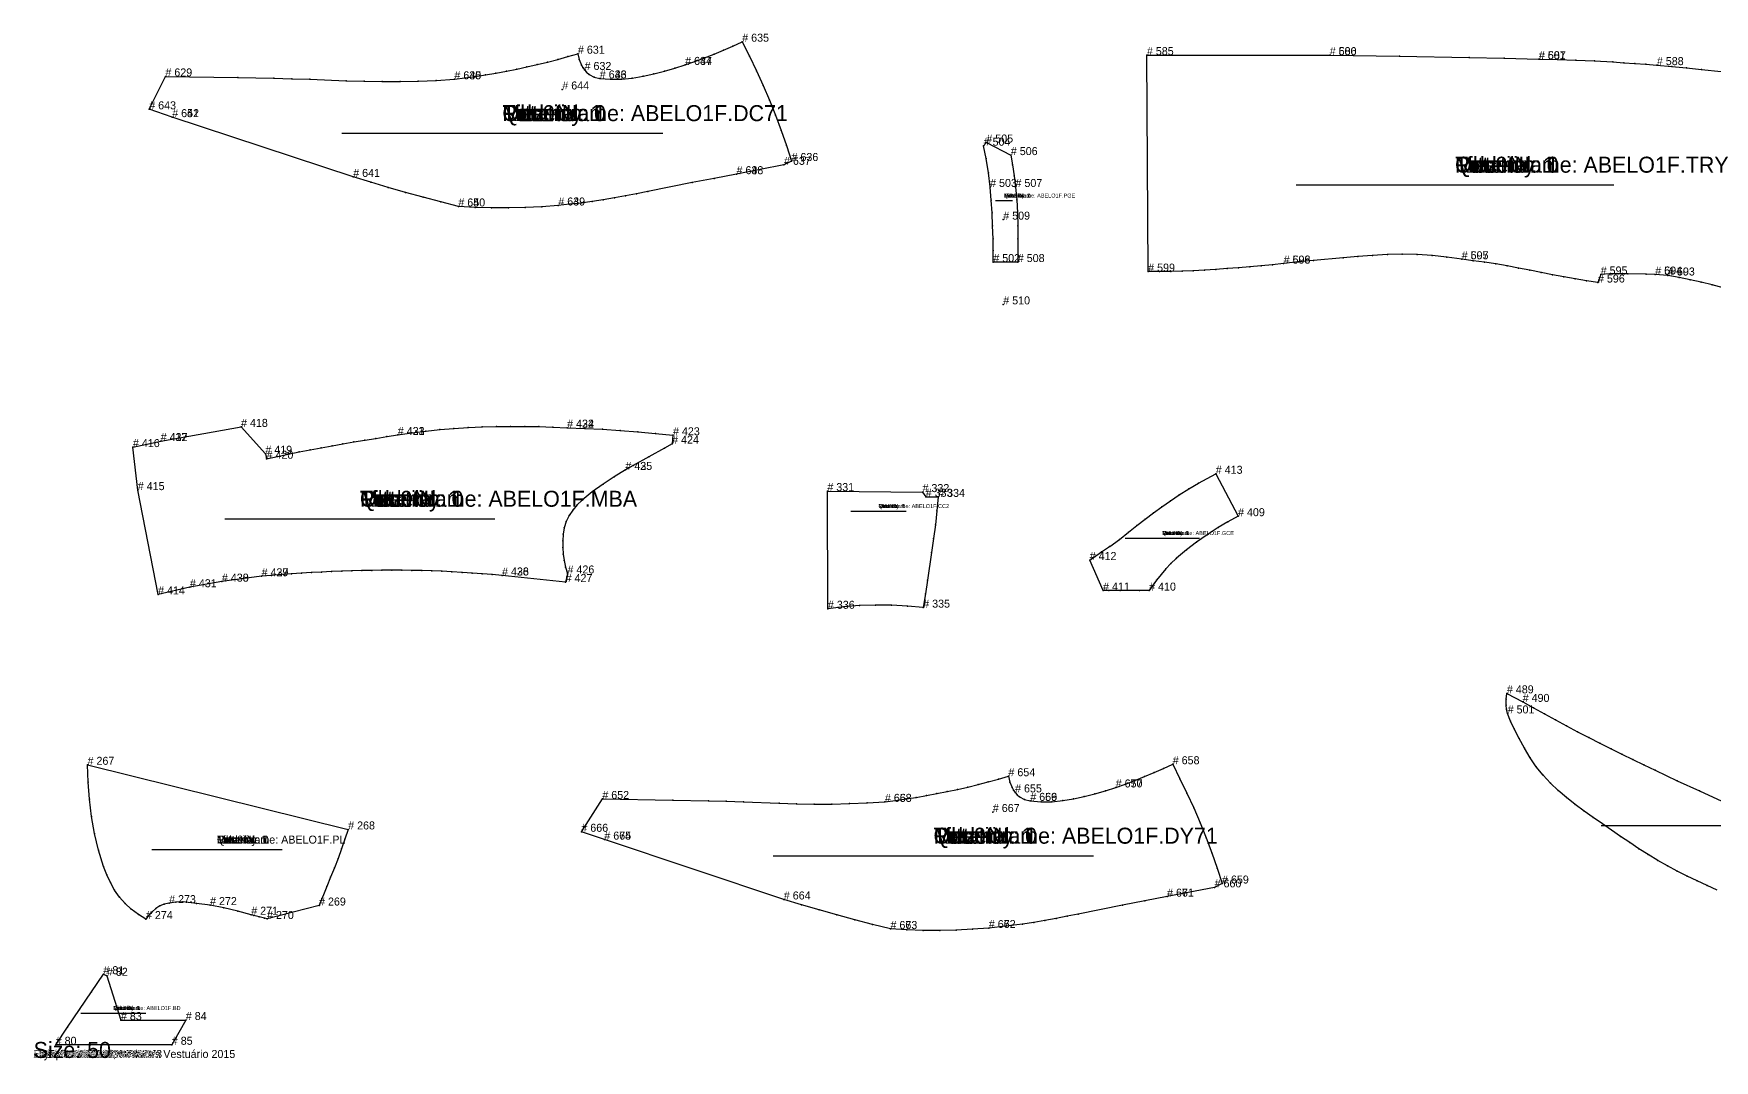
# Model space of a CAD drawing. Header units: metres. Extents: x 0 to 5103, y -3 to 3390.
# Drawn here: x 0 to 2100, y -3 to 1280 of the extents above; entities that cross this region are included whole.
import ezdxf

# ---------------------------------------------------------------- set-up
doc = ezdxf.new("R2010")
doc.units = ezdxf.units.M

# ---------------------------------------------------------------- blocks, each defined once
blk = doc.blocks.new('1')
at = {"layer": '1'}
blk.add_text('Size: 50', height=10, dxfattribs=at).set_placement((0, 0))
blk = doc.blocks.new('2')
at = {"layer": '1'}
blk.add_text('Size: 50', height=20, dxfattribs=at).set_placement((0, 0))
blk = doc.blocks.new('3')
at = {"layer": '1'}
blk.add_text('Size: 50', height=20, dxfattribs=at).set_placement((0, 0))
blk = doc.blocks.new('4')
at = {"layer": '1'}
blk.add_lwpolyline([(27.6, 16.5), (42.4, 38.6), (57.3, 60.7), (72.3, 82.6), (87.2, 104.7), (91.7, 102.7), (109.1, 47.4), (190.2, 47.4), (172.7, 16.5)], close=True, dxfattribs=at)
at = {"layer": '2'}
for p in [(87.2, 104.7), (91.7, 102.7), (109.1, 47.4), (190.2, 47.4), (27.6, 16.5), (172.7, 16.5)]:
    blk.add_point(p, dxfattribs=at)
at = {"layer": '3'}
for p in [(72.3, 82.6), (57.3, 60.7), (42.4, 38.6)]:
    blk.add_point(p, dxfattribs=at)
at = {"layer": '7'}
blk.add_line((59, 56.2), (140.3, 56.2), dxfattribs=at)
at = {"layer": '84'}
blk.add_lwpolyline([(27.6, 16.5), (42.4, 38.6), (57.3, 60.7), (72.3, 82.6), (87.2, 104.7), (91.7, 102.7), (109.1, 47.4), (190.2, 47.4), (172.7, 16.5)], close=True, dxfattribs=at)
at = {"layer": '1'}
for s in ['Tilt: 0', 'Quantity: 1', 'Piece Name: ABELO1F.BD', 'Rotation: 0', 'Fold: N', 'Material: 1']:
    blk.add_text(s, height=5, rotation=0.0011, dxfattribs=at).set_placement((99.6, 59.9))
blk.add_text('Size: 50', height=20, dxfattribs=at).set_placement((0, 0))
at = {"layer": '2'}
for s, p in [('# 81', (87.2, 104.7)), ('# 82', (91.7, 102.7)), ('# 83', (109.1, 47.4)), ('# 84', (190.2, 47.4)), ('# 80', (27.6, 16.5)), ('# 85', (172.7, 16.5))]:
    blk.add_text(s, height=10, dxfattribs=at).set_placement(p)
blk = doc.blocks.new('5')
at = {"layer": '1'}
blk.add_text('Size: 50', height=5, dxfattribs=at).set_placement((0, 0))
blk = doc.blocks.new('6')
at = {"layer": '1'}
blk.add_text('Size: 50', height=5, dxfattribs=at).set_placement((0, 0))
blk = doc.blocks.new('7')
at = {"layer": '1'}
blk.add_text('Size: 50', height=20, dxfattribs=at).set_placement((0, 0))
blk = doc.blocks.new('8')
at = {"layer": '1'}
blk.add_text('Size: 50', height=20, dxfattribs=at).set_placement((0, 0))
blk = doc.blocks.new('9')
at = {"layer": '1'}
blk.add_text('Size: 50', height=5, dxfattribs=at).set_placement((0, 0))
blk = doc.blocks.new('10')
at = {"layer": '1'}
blk.add_text('Size: 50', height=5, dxfattribs=at).set_placement((0, 0))
blk = doc.blocks.new('11')
at = {"layer": '1'}
blk.add_text('Size: 50', height=20, dxfattribs=at).set_placement((0, 0))
blk = doc.blocks.new('12')
at = {"layer": '1'}
blk.add_text('Size: 50', height=20, dxfattribs=at).set_placement((0, 0))
blk = doc.blocks.new('13')
at = {"layer": '1'}
blk.add_text('Size: 50', height=20, dxfattribs=at).set_placement((0, 0))
blk = doc.blocks.new('14')
at = {"layer": '1'}
blk.add_lwpolyline([(67.4, 366.4), (393.1, 285.6), (389.1, 273.5), (384.9, 261.5), (380.5, 249.5), (375.9, 237.7), (371.2, 225.8), (366.3, 214.1), (356.7, 190.5), (291.7, 173.7), (288.4, 174.6), (281.9, 176.4), (275.3, 178.2), (272, 179), (255, 183.6), (237.8, 187.5), (220.5, 191.1), (203.5, 193.1), (186.3, 195.1), (177.8, 194.8), (169.3, 193.5), (163.3, 192.3), (157.8, 190.1), (152.8, 186.8), (148.2, 182.8), (144.1, 178.4), (140.4, 173.6), (130.9, 179.4), (122.1, 185.9), (114.3, 193), (107.3, 201), (101.2, 209.7), (96, 219.1), (91.4, 229), (87.5, 239.1), (81, 259.7), (76, 280.7), (72.3, 301.9), (69.7, 323.3), (68, 344.8)], close=True, dxfattribs=at)
at = {"layer": '2'}
for p in [(67.4, 366.4), (393.1, 285.6), (169.3, 193.5), (220.5, 191.1), (356.7, 190.5), (140.4, 173.6), (272, 179), (291.7, 173.7)]:
    blk.add_point(p, dxfattribs=at)
at = {"layer": '3'}
for p in [(68, 344.8), (69.7, 323.3), (72.3, 301.9), (76, 280.7), (389.1, 273.5), (81, 259.7), (384.9, 261.5), (87.5, 239.1), (375.9, 237.7), (380.5, 249.5), (91.4, 229), (96, 219.1), (366.3, 214.1), (371.2, 225.8), (101.2, 209.7), (107.3, 201), (114.3, 193), (157.8, 190.1), (163.3, 192.3), (177.8, 194.8), (186.3, 195.1), (203.5, 193.1), (122.1, 185.9), (130.9, 179.4), (144.1, 178.4), (148.2, 182.8), (152.8, 186.8), (237.8, 187.5), (255, 183.6), (275.3, 178.2), (281.9, 176.4), (288.4, 174.6)]:
    blk.add_point(p, dxfattribs=at)
at = {"layer": '7'}
blk.add_line((147.7, 260.4), (310.5, 260.4), dxfattribs=at)
at = {"layer": '84'}
blk.add_lwpolyline([(67.4, 366.4), (393.1, 285.6), (389.1, 273.5), (384.9, 261.5), (380.5, 249.5), (375.9, 237.7), (371.2, 225.8), (366.3, 214.1), (356.7, 190.5), (291.7, 173.7), (288.4, 174.6), (281.9, 176.4), (275.3, 178.2), (272, 179), (255, 183.6), (237.8, 187.5), (220.5, 191.1), (203.5, 193.1), (186.3, 195.1), (177.8, 194.8), (169.3, 193.5), (163.3, 192.3), (157.8, 190.1), (152.8, 186.8), (148.2, 182.8), (144.1, 178.4), (140.4, 173.6), (130.9, 179.4), (122.1, 185.9), (114.3, 193), (107.3, 201), (101.2, 209.7), (96, 219.1), (91.4, 229), (87.5, 239.1), (81, 259.7), (76, 280.7), (72.3, 301.9), (69.7, 323.3), (68, 344.8)], close=True, dxfattribs=at)
at = {"layer": '1'}
for s, height, p in [('Tilt: 0', 10, (229.1, 267.9)), ('Quantity: 1', 10, (229.1, 267.9)), ('Piece Name: ABELO1F.PL', 10, (229.1, 267.9)), ('Rotation: 0', 10, (229.1, 267.9)), ('Fold: N', 10, (229.1, 267.9)), ('Material: 1', 10, (229.1, 267.9)), ('Size: 50', 5, (0, 0))]:
    blk.add_text(s, height=height, dxfattribs=at).set_placement(p)
at = {"layer": '2'}
for s, p in [('# 267', (67.4, 366.4)), ('# 268', (393.1, 285.6)), ('# 273', (169.3, 193.5)), ('# 272', (220.5, 191.1)), ('# 271', (272, 179)), ('# 269', (356.7, 190.5)), ('# 274', (140.4, 173.6)), ('# 270', (291.7, 173.7))]:
    blk.add_text(s, height=10, dxfattribs=at).set_placement(p)
blk = doc.blocks.new('15')
at = {"layer": '1'}
blk.add_text('Size: 50', height=10, dxfattribs=at).set_placement((0, 0))
blk = doc.blocks.new('16')
at = {"layer": '1'}
blk.add_text('Size: 50', height=20, dxfattribs=at).set_placement((0, 0))
blk = doc.blocks.new('17')
at = {"layer": '1'}
blk.add_text('Size: 50', height=20, dxfattribs=at).set_placement((0, 0))
blk = doc.blocks.new('18')
at = {"layer": '1'}
blk.add_text('Size: 50', height=5, dxfattribs=at).set_placement((0, 0))
blk = doc.blocks.new('19')
at = {"layer": '1'}
blk.add_lwpolyline([(991.9, 708.5), (1110.8, 707.2), (1114.9, 701.4), (1130.4, 701.2), (1128.9, 683.8), (1127, 666.4), (1124.6, 649.1), (1122.1, 631.8), (1117.1, 597.3), (1114.5, 580), (1111.7, 562.8), (1091.9, 564.6), (1072, 565.7), (1052.1, 566.1), (1032.2, 565.5), (1012.3, 564), (992.6, 561.4)], close=True, dxfattribs=at)
at = {"layer": '2'}
for p in [(991.9, 708.5), (1110.8, 707.2), (1114.9, 701.4), (1130.4, 701.2), (992.6, 561.4), (1111.7, 562.8)]:
    blk.add_point(p, dxfattribs=at)
at = {"layer": '3'}
for p in [(1128.9, 683.8), (1127, 666.4), (1122.1, 631.8), (1124.6, 649.1), (1117.1, 597.3), (1114.5, 580), (1012.3, 564), (1032.2, 565.5), (1052.1, 566.1), (1072, 565.7), (1091.9, 564.6)]:
    blk.add_point(p, dxfattribs=at)
at = {"layer": '7'}
blk.add_line((1021.2, 683.4), (1090.5, 683.4), dxfattribs=at)
at = {"layer": '84'}
blk.add_lwpolyline([(991.9, 708.5), (1110.8, 707.2), (1114.9, 701.4), (1130.4, 701.2), (1128.9, 683.8), (1127, 666.4), (1124.6, 649.1), (1122.1, 631.8), (1117.1, 597.3), (1114.5, 580), (1111.7, 562.8), (1091.9, 564.6), (1072, 565.7), (1052.1, 566.1), (1032.2, 565.5), (1012.3, 564), (992.6, 561.4)], close=True, dxfattribs=at)
at = {"layer": '1'}
for s, height, p in [('Tilt: 0', 5, (1055.8, 687.2)), ('Quantity: 1', 5, (1055.8, 687.2)), ('Piece Name: ABELO1F.CC2', 5, (1055.8, 687.2)), ('Rotation: 0', 5, (1055.8, 687.2)), ('Fold: N', 5, (1055.8, 687.2)), ('Material: 1', 5, (1055.8, 687.2)), ('Size: 50', 20, (0, 0))]:
    blk.add_text(s, height=height, dxfattribs=at).set_placement(p)
at = {"layer": '2'}
for s, p in [('# 331', (991.9, 708.5)), ('# 332', (1110.8, 707.2)), ('# 333', (1114.9, 701.4)), ('# 334', (1130.4, 701.2)), ('# 336', (992.6, 561.4)), ('# 335', (1111.7, 562.8))]:
    blk.add_text(s, height=10, dxfattribs=at).set_placement(p)
blk = doc.blocks.new('20')
at = {"layer": '1'}
blk.add_text('Size: 50', height=5, dxfattribs=at).set_placement((0, 0))
blk = doc.blocks.new('21')
at = {"layer": '1'}
blk.add_text('Size: 50', height=10, dxfattribs=at).set_placement((0, 0))
blk = doc.blocks.new('22')
at = {"layer": '1'}
blk.add_text('Size: 50', height=10, dxfattribs=at).set_placement((0, 0))
blk = doc.blocks.new('23')
at = {"layer": '1'}
blk.add_text('Size: 50', height=20, dxfattribs=at).set_placement((0, 0))
blk = doc.blocks.new('24')
at = {"layer": '1'}
blk.add_lwpolyline([(1505.1, 677.1), (1492.5, 670.2), (1480.2, 662.8), (1466.4, 654), (1453.1, 644.6), (1440.6, 634.9), (1428.4, 624.8), (1427.6, 624.1), (1421, 617.9), (1414.8, 611.2), (1403.4, 597.2), (1394, 584.1), (1381.9, 584.1), (1357.8, 584.1), (1343.6, 584.1), (1336.4, 584.1), (1319.7, 622.3), (1324.4, 625.5), (1334.6, 632.4), (1344.4, 639.2), (1344.8, 639.4), (1356.8, 648.1), (1368.4, 657.2), (1378.7, 665.4), (1389, 673.4), (1399.5, 681.2), (1410, 688.9), (1420.6, 696.5), (1431.4, 703.8), (1443.5, 711.4), (1455.8, 718.5), (1477.3, 730.1)], close=True, dxfattribs=at)
at = {"layer": '2'}
for p in [(1477.3, 730.1), (1505.1, 677.1), (1319.7, 622.3), (1336.4, 584.1), (1394, 584.1)]:
    blk.add_point(p, dxfattribs=at)
at = {"layer": '3'}
for p in [(1455.8, 718.5), (1420.6, 696.5), (1431.4, 703.8), (1443.5, 711.4), (1389, 673.4), (1399.5, 681.2), (1410, 688.9), (1368.4, 657.2), (1378.7, 665.4), (1466.4, 654), (1480.2, 662.8), (1492.5, 670.2), (1334.6, 632.4), (1344.4, 639.2), (1344.8, 639.4), (1356.8, 648.1), (1440.6, 634.9), (1453.1, 644.6), (1324.4, 625.5), (1414.8, 611.2), (1421, 617.9), (1427.6, 624.1), (1428.4, 624.8), (1403.4, 597.2), (1343.6, 584.1), (1357.8, 584.1), (1381.9, 584.1)]:
    blk.add_point(p, dxfattribs=at)
at = {"layer": '7'}
blk.add_line((1364.2, 649.8), (1456.9, 649.8), dxfattribs=at)
at = {"layer": '84'}
blk.add_lwpolyline([(1505.1, 677.1), (1492.5, 670.2), (1480.2, 662.8), (1466.4, 654), (1453.1, 644.6), (1440.6, 634.9), (1428.4, 624.8), (1427.6, 624.1), (1421, 617.9), (1414.8, 611.2), (1403.4, 597.2), (1394, 584.1), (1381.9, 584.1), (1357.8, 584.1), (1343.6, 584.1), (1336.4, 584.1), (1319.7, 622.3), (1324.4, 625.5), (1334.6, 632.4), (1344.4, 639.2), (1344.8, 639.4), (1356.8, 648.1), (1368.4, 657.2), (1378.7, 665.4), (1389, 673.4), (1399.5, 681.2), (1410, 688.9), (1420.6, 696.5), (1431.4, 703.8), (1443.5, 711.4), (1455.8, 718.5), (1477.3, 730.1)], close=True, dxfattribs=at)
at = {"layer": '1'}
for s, height, p in [('Tilt: 0', 5, (1410.5, 653.5)), ('Quantity: 1', 5, (1410.5, 653.5)), ('Piece Name: ABELO1F.GCE', 5, (1410.5, 653.5)), ('Rotation: 0', 5, (1410.5, 653.5)), ('Fold: N', 5, (1410.5, 653.5)), ('Material: 1', 5, (1410.5, 653.5)), ('Size: 50', 10, (0, 0))]:
    blk.add_text(s, height=height, dxfattribs=at).set_placement(p)
at = {"layer": '2'}
for s, p in [('# 413', (1477.3, 730.1)), ('# 409', (1505.1, 677.1)), ('# 412', (1319.7, 622.3)), ('# 411', (1336.4, 584.1)), ('# 410', (1394, 584.1))]:
    blk.add_text(s, height=10, dxfattribs=at).set_placement(p)
blk = doc.blocks.new('25')
at = {"layer": '1'}
blk.add_lwpolyline([(155.5, 579.3), (130.2, 709.7), (124.1, 763.5), (158.8, 771), (259.2, 788.7), (289.6, 755.1), (291.1, 748.9), (304.7, 751.8), (318.3, 754.7), (331.9, 757.4), (345.5, 760.1), (359.2, 762.7), (372.9, 765.2), (386.5, 767.6), (400.2, 769.9), (413.9, 772.2), (427.7, 774.4), (441.4, 776.5), (455.1, 778.6), (472.6, 781.2), (490.2, 783.5), (507.7, 785.4), (525.3, 786.9), (543, 788), (560.6, 788.8), (578.3, 789.3), (596, 789.4), (613.7, 789.4), (631.3, 789.1), (649, 788.5), (666.7, 787.7), (688.8, 786.9), (710.9, 785.8), (732.9, 784.4), (755, 782.6), (777, 780.6), (799, 778.2), (797.9, 767.7), (788.3, 762.1), (768.8, 751.1), (749.3, 740.3), (739.5, 734.9), (725.4, 726.2), (711.6, 717.1), (698.1, 707.6), (685.3, 697), (679.3, 691.1), (673.9, 684.7), (669.2, 677.8), (665.6, 670.3), (663.1, 662.6), (661.7, 654.5), (661.2, 646.3), (661.2, 638.1), (661.8, 629.8), (663, 621.7), (664.8, 613.6), (667.2, 605.5), (664.8, 594.8), (585.4, 603), (572.9, 604.2), (560.4, 605.2), (547.9, 606.1), (535.4, 606.9), (522.8, 607.6), (510.3, 608.2), (497.8, 608.7), (485.3, 609.1), (472.7, 609.4), (460.2, 609.5), (447.7, 609.6), (435.1, 609.5), (422.6, 609.4), (410, 609.2), (397.5, 608.8), (385, 608.4), (372.4, 607.9), (359.9, 607.3), (347.4, 606.7), (334.9, 605.9), (322.4, 605.1), (309.9, 604.2), (297.4, 603.1), (284.9, 602), (235.3, 595.3), (195.3, 588.3)], close=True, dxfattribs=at)
at = {"layer": '2'}
for p in [(259.2, 788.7), (455.1, 778.6), (666.7, 787.7), (799, 778.2), (124.1, 763.5), (158.8, 771), (797.9, 767.7), (289.6, 755.1), (291.1, 748.9), (739.5, 734.9), (130.2, 709.7), (195.3, 588.3), (235.3, 595.3), (284.9, 602), (585.4, 603), (664.8, 594.8), (667.2, 605.5), (155.5, 579.3)]:
    blk.add_point(p, dxfattribs=at)
at = {"layer": '3'}
for p in [(472.6, 781.2), (490.2, 783.5), (507.7, 785.4), (525.3, 786.9), (543, 788), (560.6, 788.8), (578.3, 789.3), (596, 789.4), (613.7, 789.4), (631.3, 789.1), (649, 788.5), (688.8, 786.9), (710.9, 785.8), (732.9, 784.4), (755, 782.6), (777, 780.6), (331.9, 757.4), (345.5, 760.1), (359.2, 762.7), (372.9, 765.2), (386.5, 767.6), (400.2, 769.9), (413.9, 772.2), (427.7, 774.4), (441.4, 776.5), (788.3, 762.1), (304.7, 751.8), (318.3, 754.7), (749.3, 740.3), (768.8, 751.1), (711.6, 717.1), (725.4, 726.2), (685.3, 697), (698.1, 707.6), (669.2, 677.8), (673.9, 684.7), (679.3, 691.1), (661.7, 654.5), (663.1, 662.6), (665.6, 670.3), (661.2, 646.3), (661.2, 638.1), (410, 609.2), (422.6, 609.4), (435.1, 609.5), (447.7, 609.6), (460.2, 609.5), (472.7, 609.4), (485.3, 609.1), (661.8, 629.8), (663, 621.7), (664.8, 613.6), (297.4, 603.1), (309.9, 604.2), (322.4, 605.1), (334.9, 605.9), (347.4, 606.7), (359.9, 607.3), (372.4, 607.9), (385, 608.4), (397.5, 608.8), (497.8, 608.7), (510.3, 608.2), (522.8, 607.6), (535.4, 606.9), (547.9, 606.1), (560.4, 605.2), (572.9, 604.2)]:
    blk.add_point(p, dxfattribs=at)
at = {"layer": '4'}
for p in [(455.1, 778.6, 7.5), (666.7, 787.7, 7.5), (158.8, 771, 7.5), (739.5, 734.9, 7.5), (235.3, 595.3, 7.5), (284.9, 602, 7.5), (585.4, 603, 7.5)]:
    blk.add_point(p, dxfattribs=at)
at = {"layer": '7'}
blk.add_line((239, 673.9), (576.5, 673.9), dxfattribs=at)
at = {"layer": '84'}
blk.add_lwpolyline([(155.5, 579.3), (130.2, 709.7), (124.1, 763.5), (158.8, 771), (259.2, 788.7), (289.6, 755.1), (291.1, 748.9), (304.7, 751.8), (318.3, 754.7), (331.9, 757.4), (345.5, 760.1), (359.2, 762.7), (372.9, 765.2), (386.5, 767.6), (400.2, 769.9), (413.9, 772.2), (427.7, 774.4), (441.4, 776.5), (455.1, 778.6), (472.6, 781.2), (490.2, 783.5), (507.7, 785.4), (525.3, 786.9), (543, 788), (560.6, 788.8), (578.3, 789.3), (596, 789.4), (613.7, 789.4), (631.3, 789.1), (649, 788.5), (666.7, 787.7), (688.8, 786.9), (710.9, 785.8), (732.9, 784.4), (755, 782.6), (777, 780.6), (799, 778.2), (797.9, 767.7), (788.3, 762.1), (768.8, 751.1), (749.3, 740.3), (739.5, 734.9), (725.4, 726.2), (711.6, 717.1), (698.1, 707.6), (685.3, 697), (679.3, 691.1), (673.9, 684.7), (669.2, 677.8), (665.6, 670.3), (663.1, 662.6), (661.7, 654.5), (661.2, 646.3), (661.2, 638.1), (661.8, 629.8), (663, 621.7), (664.8, 613.6), (667.2, 605.5), (664.8, 594.8), (585.4, 603), (572.9, 604.2), (560.4, 605.2), (547.9, 606.1), (535.4, 606.9), (522.8, 607.6), (510.3, 608.2), (497.8, 608.7), (485.3, 609.1), (472.7, 609.4), (460.2, 609.5), (447.7, 609.6), (435.1, 609.5), (422.6, 609.4), (410, 609.2), (397.5, 608.8), (385, 608.4), (372.4, 607.9), (359.9, 607.3), (347.4, 606.7), (334.9, 605.9), (322.4, 605.1), (309.9, 604.2), (297.4, 603.1), (284.9, 602), (235.3, 595.3), (195.3, 588.3)], close=True, dxfattribs=at)
at = {"layer": '1'}
for s, height, p in [('# 432', 10, (158.8, 771)), ('# 433', 10, (455.1, 778.6)), ('# 434', 10, (666.7, 787.7)), ('# 435', 10, (739.5, 734.9)), ('Tilt: 0', 20, (407.8, 688.9)), ('Quantity: 1', 20, (407.8, 688.9)), ('Piece Name: ABELO1F.MBA', 20, (407.8, 688.9)), ('Rotation: 0', 20, (407.8, 688.9)), ('Fold: N', 20, (407.8, 688.9)), ('Material: 1', 20, (407.8, 688.9)), ('# 437', 10, (284.9, 602)), ('# 436', 10, (585.4, 603)), ('# 438', 10, (235.3, 595.3)), ('Size: 50', 5, (0, 0))]:
    blk.add_text(s, height=height, dxfattribs=at).set_placement(p)
at = {"layer": '2'}
for s, p in [('# 418', (259.2, 788.7)), ('# 417', (158.8, 771)), ('# 421', (455.1, 778.6)), ('# 422', (666.7, 787.7)), ('# 424', (797.9, 767.7)), ('# 423', (799, 778.2)), ('# 416', (124.1, 763.5)), ('# 419', (289.6, 755.1)), ('# 420', (291.1, 748.9)), ('# 425', (739.5, 734.9)), ('# 415', (130.2, 709.7)), ('# 429', (284.9, 602)), ('# 428', (585.4, 603)), ('# 426', (667.2, 605.5)), ('# 414', (155.5, 579.3)), ('# 431', (195.3, 588.3)), ('# 430', (235.3, 595.3)), ('# 427', (664.8, 594.8))]:
    blk.add_text(s, height=10, dxfattribs=at).set_placement(p)
blk = doc.blocks.new('26')
at = {"layer": '1'}
blk.add_text('Size: 50', height=20, dxfattribs=at).set_placement((0, 0))
blk = doc.blocks.new('27')
at = {"layer": '1'}
blk.add_text('Size: 50', height=20, dxfattribs=at).set_placement((0, 0))
blk = doc.blocks.new('28')
at = {"layer": '1'}
blk.add_text('Size: 50', height=20, dxfattribs=at).set_placement((0, 0))
blk = doc.blocks.new('29')
at = {"layer": '1'}
blk.add_lwpolyline([(2103.9, 209.7), (2091.3, 215.4), (2078.7, 221.3), (2066.2, 227.3), (2053.9, 233.5), (2041.7, 240.1), (2029.7, 247), (2017.8, 254.1), (2006.1, 261.5), (1994.6, 269.1), (1983.1, 276.9), (1960.4, 292.7), (1949, 300.6), (1937.7, 308.6), (1926.6, 316.9), (1915.7, 325.5), (1905.3, 334.3), (1895.5, 343.6), (1886.2, 353.5), (1877.7, 364), (1870, 375.3), (1863, 387.1), (1856.5, 399.2), (1850.2, 411.5), (1845.7, 420.9), (1842, 430.6), (1840.7, 435.8), (1840, 441.1), (1840, 448.4), (1841.1, 455.7), (1860.8, 445), (1874.5, 437.4), (1888.2, 429.9), (1901.9, 422.5), (1915.7, 415.1), (1929.5, 407.8), (1943.3, 400.6), (1957.2, 393.5), (1971.2, 386.5), (1984.9, 379.6), (1998.6, 372.9), (2012.4, 366.2), (2026.3, 359.6), (2054, 346.5), (2081.8, 333.7), (2109.7, 321)], dxfattribs=at)
at = {"layer": '2'}
for p in [(1841.1, 455.7), (1860.8, 445), (1842, 430.6)]:
    blk.add_point(p, dxfattribs=at)
at = {"layer": '3'}
for p in [(1840, 448.4), (1840, 441.1), (1840.7, 435.8), (1845.7, 420.9), (1874.5, 437.4), (1888.2, 429.9), (1901.9, 422.5), (1850.2, 411.5), (1856.5, 399.2), (1915.7, 415.1), (1929.5, 407.8), (1943.3, 400.6), (1863, 387.1), (1957.2, 393.5), (1971.2, 386.5), (1984.9, 379.6), (1870, 375.3), (1877.7, 364), (1998.6, 372.9), (2012.4, 366.2), (2026.3, 359.6), (1886.2, 353.5), (1895.5, 343.6), (2054, 346.5), (1905.3, 334.3), (1915.7, 325.5), (1926.6, 316.9), (2081.8, 333.7), (1937.7, 308.6), (1949, 300.6), (1960.4, 292.7), (1983.1, 276.9), (1994.6, 269.1), (2006.1, 261.5), (2017.8, 254.1), (2029.7, 247), (2041.7, 240.1), (2053.9, 233.5), (2066.2, 227.3), (2078.7, 221.3), (2091.3, 215.4)]:
    blk.add_point(p, dxfattribs=at)
at = {"layer": '7'}
blk.add_line((1959, 290.7), (2322.6, 290.7), dxfattribs=at)
at = {"layer": '84'}
blk.add_lwpolyline([(2103.9, 209.7), (2091.3, 215.4), (2078.7, 221.3), (2066.2, 227.3), (2053.9, 233.5), (2041.7, 240.1), (2029.7, 247), (2017.8, 254.1), (2006.1, 261.5), (1994.6, 269.1), (1983.1, 276.9), (1960.4, 292.7), (1949, 300.6), (1937.7, 308.6), (1926.6, 316.9), (1915.7, 325.5), (1905.3, 334.3), (1895.5, 343.6), (1886.2, 353.5), (1877.7, 364), (1870, 375.3), (1863, 387.1), (1856.5, 399.2), (1850.2, 411.5), (1845.7, 420.9), (1842, 430.6), (1840.7, 435.8), (1840, 441.1), (1840, 448.4), (1841.1, 455.7), (1860.8, 445), (1874.5, 437.4), (1888.2, 429.9), (1901.9, 422.5), (1915.7, 415.1), (1929.5, 407.8), (1943.3, 400.6), (1957.2, 393.5), (1971.2, 386.5), (1984.9, 379.6), (1998.6, 372.9), (2012.4, 366.2), (2026.3, 359.6), (2054, 346.5), (2081.8, 333.7), (2109.7, 321)], dxfattribs=at)
at = {"layer": '1'}
blk.add_text('Size: 50', height=20, dxfattribs=at).set_placement((0, 0))
at = {"layer": '2'}
for s, p in [('# 489', (1841.1, 455.7)), ('# 490', (1860.8, 445)), ('# 501', (1842, 430.6))]:
    blk.add_text(s, height=10, dxfattribs=at).set_placement(p)
blk = doc.blocks.new('30')
at = {"layer": '1'}
blk.add_lwpolyline([(1199.3, 994.7), (1199.2, 1009.2), (1198.9, 1023.6), (1198.4, 1039.9), (1197.7, 1056.1), (1196.7, 1072.2), (1195.4, 1088.2), (1195.3, 1088.6), (1193.1, 1106.4), (1190.5, 1124.2), (1187.2, 1140.1), (1190.6, 1144.1), (1221.2, 1128.4), (1223.3, 1116.2), (1225.4, 1102.4), (1227, 1088.5), (1228.5, 1072.4), (1229.5, 1056.2), (1229.9, 1039.9), (1230, 1023.7), (1229.9, 994.7)], close=True, dxfattribs=at)
at = {"layer": '13'}
for p in [(1211.7, 1047.7), (1211.7, 941.8)]:
    blk.add_point(p, dxfattribs=at)
at = {"layer": '2'}
for p in [(1187.2, 1140.1), (1190.6, 1144.1), (1221.2, 1128.4), (1195.3, 1088.6), (1227, 1088.5), (1199.3, 994.7), (1229.9, 994.7)]:
    blk.add_point(p, dxfattribs=at)
at = {"layer": '3'}
for p in [(1190.5, 1124.2), (1223.3, 1116.2), (1193.1, 1106.4), (1225.4, 1102.4), (1195.4, 1088.2), (1196.7, 1072.2), (1228.5, 1072.4), (1197.7, 1056.1), (1229.5, 1056.2), (1198.4, 1039.9), (1229.9, 1039.9), (1198.9, 1023.6), (1199.2, 1009.2), (1230, 1023.7)]:
    blk.add_point(p, dxfattribs=at)
at = {"layer": '7'}
blk.add_line((1201.9, 1071.6), (1223.3, 1071.6), dxfattribs=at)
at = {"layer": '84'}
blk.add_lwpolyline([(1199.3, 994.7), (1199.2, 1009.2), (1198.9, 1023.6), (1198.4, 1039.9), (1197.7, 1056.1), (1196.7, 1072.2), (1195.4, 1088.2), (1195.3, 1088.6), (1193.1, 1106.4), (1190.5, 1124.2), (1187.2, 1140.1), (1190.6, 1144.1), (1221.2, 1128.4), (1223.3, 1116.2), (1225.4, 1102.4), (1227, 1088.5), (1228.5, 1072.4), (1229.5, 1056.2), (1229.9, 1039.9), (1230, 1023.7), (1229.9, 994.7)], close=True, dxfattribs=at)
at = {"layer": '1'}
for s, height, p in [('Tilt: 0', 5, (1212.6, 1075.3)), ('Quantity: 1', 5, (1212.6, 1075.3)), ('Piece Name: ABELO1F.PGE', 5, (1212.6, 1075.3)), ('Rotation: 0', 5, (1212.6, 1075.3)), ('Fold: N', 5, (1212.6, 1075.3)), ('Material: 1', 5, (1212.6, 1075.3)), ('Size: 50', 20, (0, 0))]:
    blk.add_text(s, height=height, dxfattribs=at).set_placement(p)
at = {"layer": '13'}
for s, p in [('# 509', (1211.7, 1047.7)), ('# 510', (1211.7, 941.8))]:
    blk.add_text(s, height=10, dxfattribs=at).set_placement(p)
at = {"layer": '2'}
for s, p in [('# 504', (1187.2, 1140.1)), ('# 505', (1190.6, 1144.1)), ('# 506', (1221.2, 1128.4)), ('# 503', (1195.3, 1088.6)), ('# 507', (1227, 1088.5)), ('# 502', (1199.3, 994.7)), ('# 508', (1229.9, 994.7))]:
    blk.add_text(s, height=10, dxfattribs=at).set_placement(p)
blk = doc.blocks.new('31')
at = {"layer": '1'}
blk.add_text('Size: 50', height=5, dxfattribs=at).set_placement((0, 0))
blk = doc.blocks.new('32')
at = {"layer": '1'}
blk.add_text('Size: 50', height=20, dxfattribs=at).set_placement((0, 0))
blk = doc.blocks.new('33')
at = {"layer": '1'}
blk.add_text('Size: 50', height=20, dxfattribs=at).set_placement((0, 0))
blk = doc.blocks.new('34')
at = {"layer": '1'}
blk.add_lwpolyline([(2111.2, 962.6), (2097.6, 966.1), (2083.9, 969.4), (2070.1, 972.4), (2056.3, 975.3), (2042.4, 977.9), (2026.5, 979.1), (2015.2, 979.7), (1992.4, 980.2), (1969.7, 979.8), (1958.3, 979.2), (1954.9, 969.1), (1940.7, 971.3), (1926.5, 973.7), (1912.4, 976.1), (1898.2, 978.7), (1884, 981.5), (1869.8, 984.4), (1855.6, 987.2), (1841.4, 989.9), (1827.3, 992.3), (1813.1, 994.5), (1798.8, 996.4), (1784.6, 998.2), (1766.1, 1000.8), (1747.5, 1002.8), (1729, 1004), (1710.4, 1004.5), (1691.9, 1004.1), (1673.3, 1003.1), (1654.8, 1001.7), (1636.3, 1000), (1599.2, 996.7), (1580.6, 994.9), (1562.1, 992.8), (1548, 991.4), (1533.9, 990), (1519.8, 988.7), (1505.7, 987.6), (1491.6, 986.5), (1477.5, 985.5), (1463.3, 984.6), (1449.2, 983.9), (1435.1, 983.4), (1421, 983), (1406.9, 982.8), (1392.8, 982.8), (1391.2, 1253.3), (1619.7, 1253.3), (1706.9, 1251.9), (1794.1, 1250.5), (1837.5, 1249.4), (1881, 1248.2), (1881.2, 1248.2), (1904.3, 1247.7), (1927.4, 1247), (1950.5, 1246), (1973.6, 1244.8), (1987.4, 1243.9), (2001.1, 1242.9), (2014.8, 1241.9), (2028.5, 1240.8), (2047, 1239.1), (2065.6, 1237.4), (2084.1, 1235.5), (2108.7, 1232.9)], dxfattribs=at)
at = {"layer": '2'}
for p in [(1391.2, 1253.3), (1619.7, 1253.3), (1881.2, 1248.2), (2028.5, 1240.8), (1562.1, 992.8), (1784.6, 998.2), (1392.8, 982.8), (1954.9, 969.1), (1958.3, 979.2), (2026.5, 979.1), (2042.4, 977.9)]:
    blk.add_point(p, dxfattribs=at)
at = {"layer": '3'}
for p in [(1706.9, 1251.9), (1794.1, 1250.5), (1837.5, 1249.4), (1881, 1248.2), (1904.3, 1247.7), (1927.4, 1247), (1950.5, 1246), (1973.6, 1244.8), (1987.4, 1243.9), (2001.1, 1242.9), (2014.8, 1241.9), (2047, 1239.1), (2065.6, 1237.4), (2084.1, 1235.5), (1505.7, 987.6), (1519.8, 988.7), (1533.9, 990), (1548, 991.4), (1580.6, 994.9), (1599.2, 996.7), (1636.3, 1000), (1654.8, 1001.7), (1673.3, 1003.1), (1691.9, 1004.1), (1710.4, 1004.5), (1729, 1004), (1747.5, 1002.8), (1766.1, 1000.8), (1798.8, 996.4), (1813.1, 994.5), (1827.3, 992.3), (1841.4, 989.9), (1855.6, 987.2), (1406.9, 982.8), (1421, 983), (1435.1, 983.4), (1449.2, 983.9), (1463.3, 984.6), (1477.5, 985.5), (1491.6, 986.5), (1869.8, 984.4), (1884, 981.5), (1898.2, 978.7), (1912.4, 976.1), (1926.5, 973.7), (1940.7, 971.3), (1969.7, 979.8), (1992.4, 980.2), (2015.2, 979.7), (2056.3, 975.3), (2070.1, 972.4), (2083.9, 969.4), (2097.6, 966.1)]:
    blk.add_point(p, dxfattribs=at)
at = {"layer": '4'}
for p in [(1619.7, 1253.3, 7.5), (1881, 1248.2, 7.5), (1562.1, 992.8, 7.5), (1784.6, 998.2, 7.5), (2026.5, 979.1, 7.5), (2042.4, 977.9, 7.5)]:
    blk.add_point(p, dxfattribs=at)
at = {"layer": '7'}
blk.add_line((1577.8, 1091.4), (1974.8, 1091.4), dxfattribs=at)
at = {"layer": '84'}
blk.add_lwpolyline([(2111.2, 962.6), (2097.6, 966.1), (2083.9, 969.4), (2070.1, 972.4), (2056.3, 975.3), (2042.4, 977.9), (2026.5, 979.1), (2015.2, 979.7), (1992.4, 980.2), (1969.7, 979.8), (1958.3, 979.2), (1954.9, 969.1), (1940.7, 971.3), (1926.5, 973.7), (1912.4, 976.1), (1898.2, 978.7), (1884, 981.5), (1869.8, 984.4), (1855.6, 987.2), (1841.4, 989.9), (1827.3, 992.3), (1813.1, 994.5), (1798.8, 996.4), (1784.6, 998.2), (1766.1, 1000.8), (1747.5, 1002.8), (1729, 1004), (1710.4, 1004.5), (1691.9, 1004.1), (1673.3, 1003.1), (1654.8, 1001.7), (1636.3, 1000), (1599.2, 996.7), (1580.6, 994.9), (1562.1, 992.8), (1548, 991.4), (1533.9, 990), (1519.8, 988.7), (1505.7, 987.6), (1491.6, 986.5), (1477.5, 985.5), (1463.3, 984.6), (1449.2, 983.9), (1435.1, 983.4), (1421, 983), (1406.9, 982.8), (1392.8, 982.8), (1391.2, 1253.3), (1619.7, 1253.3), (1706.9, 1251.9), (1794.1, 1250.5), (1837.5, 1249.4), (1881, 1248.2), (1881.2, 1248.2), (1904.3, 1247.7), (1927.4, 1247), (1950.5, 1246), (1973.6, 1244.8), (1987.4, 1243.9), (2001.1, 1242.9), (2014.8, 1241.9), (2028.5, 1240.8), (2047, 1239.1), (2065.6, 1237.4), (2084.1, 1235.5), (2108.7, 1232.9)], dxfattribs=at)
at = {"layer": '1'}
for s, height, p in [('# 600', 10, (1619.7, 1253.3)), ('# 601', 10, (1881, 1248.2)), ('Tilt: 0', 20, (1776.3, 1106.4)), ('Quantity: 1', 20, (1776.3, 1106.4)), ('Piece Name: ABELO1F.TRY', 20, (1776.3, 1106.4)), ('Rotation: 0', 20, (1776.3, 1106.4)), ('Fold: N', 20, (1776.3, 1106.4)), ('Material: 1', 20, (1776.3, 1106.4)), ('# 605', 10, (1784.6, 998.2)), ('# 606', 10, (1562.1, 992.8)), ('# 604', 10, (2026.5, 979.1)), ('# 603', 10, (2042.4, 977.9)), ('Size: 50', 20, (0, 0))]:
    blk.add_text(s, height=height, dxfattribs=at).set_placement(p)
at = {"layer": '2'}
for s, p in [('# 585', (1391.2, 1253.3)), ('# 586', (1619.7, 1253.3)), ('# 587', (1881.2, 1248.2)), ('# 588', (2028.5, 1240.8)), ('# 597', (1784.6, 998.2)), ('# 599', (1392.8, 982.8)), ('# 598', (1562.1, 992.8)), ('# 595', (1958.3, 979.2)), ('# 594', (2026.5, 979.1)), ('# 593', (2042.4, 977.9)), ('# 596', (1954.9, 969.1))]:
    blk.add_text(s, height=10, dxfattribs=at).set_placement(p)
blk = doc.blocks.new('35')
at = {"layer": '1'}
blk.add_text('Size: 50', height=20, dxfattribs=at).set_placement((0, 0))
blk = doc.blocks.new('36')
at = {"layer": '1'}
blk.add_lwpolyline([(164.7, 1226.7), (255, 1225.3), (300.2, 1224.4), (322.7, 1223.9), (345.3, 1223.2), (390.4, 1221.4), (413, 1220.6), (435.6, 1220.2), (458.1, 1220.2), (480.7, 1220.8), (503.2, 1221.8), (525.8, 1223.1), (538.9, 1224.8), (551.9, 1226.6), (564.9, 1228.7), (577.8, 1230.9), (590.8, 1233.3), (603.7, 1235.9), (616.5, 1238.7), (629.4, 1241.6), (642.1, 1244.7), (654.9, 1248), (667.6, 1251.5), (680.2, 1255.1), (681.9, 1247.8), (684.8, 1240.9), (686.5, 1237.8), (688.5, 1234.8), (691.1, 1231.9), (694.1, 1229.3), (700.3, 1225.9), (707.5, 1224.2), (721, 1223.2), (734.5, 1223.3), (748.1, 1224.6), (761.6, 1226.9), (775, 1229.8), (788.2, 1233.2), (801.3, 1236.9), (814.2, 1241.1), (826.3, 1245.4), (838.3, 1249.9), (850.3, 1254.6), (862.1, 1259.5), (873.9, 1264.7), (885.5, 1270.1), (894.5, 1252), (903.2, 1233.7), (911.6, 1215.4), (919.7, 1196.9), (927.2, 1178.2), (934.2, 1159.2), (940.8, 1140.2), (947.1, 1121), (937.7, 1116.2), (878.4, 1104.5), (850.6, 1099.3), (822.8, 1094), (767.4, 1082.8), (753.5, 1080), (739.6, 1077.4), (725.7, 1074.8), (711.8, 1072.5), (697.8, 1070.4), (683.8, 1068.5), (669.8, 1066.9), (655.7, 1065.4), (634.9, 1063.8), (614.1, 1062.8), (593.3, 1062.3), (572.4, 1062.3), (551.6, 1063), (530.8, 1064.2), (508.8, 1069.9), (486.8, 1075.7), (464.9, 1081.8), (443, 1088), (421.2, 1094.5), (399.4, 1101.1), (173.2, 1175.8), (144.5, 1185.6)], close=True, dxfattribs=at)
at = {"layer": '13'}
blk.add_point((660.7, 1210.4), dxfattribs=at)
at = {"layer": '2'}
for p in [(885.5, 1270.1), (680.2, 1255.1), (814.2, 1241.1), (164.7, 1226.7), (525.8, 1223.1), (688.5, 1234.8), (707.5, 1224.2), (144.5, 1185.6), (173.2, 1175.8), (937.7, 1116.2), (947.1, 1121), (399.4, 1101.1), (878.4, 1104.5), (530.8, 1064.2), (655.7, 1065.4)]:
    blk.add_point(p, dxfattribs=at)
at = {"layer": '3'}
for p in [(873.9, 1264.7), (629.4, 1241.6), (642.1, 1244.7), (654.9, 1248), (667.6, 1251.5), (681.9, 1247.8), (684.8, 1240.9), (826.3, 1245.4), (838.3, 1249.9), (850.3, 1254.6), (862.1, 1259.5), (894.5, 1252), (255, 1225.3), (300.2, 1224.4), (322.7, 1223.9), (345.3, 1223.2), (390.4, 1221.4), (413, 1220.6), (435.6, 1220.2), (458.1, 1220.2), (480.7, 1220.8), (503.2, 1221.8), (538.9, 1224.8), (551.9, 1226.6), (564.9, 1228.7), (577.8, 1230.9), (590.8, 1233.3), (603.7, 1235.9), (616.5, 1238.7), (686.5, 1237.8), (691.1, 1231.9), (694.1, 1229.3), (700.3, 1225.9), (721, 1223.2), (734.5, 1223.3), (748.1, 1224.6), (761.6, 1226.9), (775, 1229.8), (788.2, 1233.2), (801.3, 1236.9), (903.2, 1233.7), (911.6, 1215.4), (919.7, 1196.9), (927.2, 1178.2), (934.2, 1159.2), (940.8, 1140.2), (421.2, 1094.5), (822.8, 1094), (850.6, 1099.3), (443, 1088), (464.9, 1081.8), (486.8, 1075.7), (711.8, 1072.5), (725.7, 1074.8), (739.6, 1077.4), (753.5, 1080), (767.4, 1082.8), (508.8, 1069.9), (551.6, 1063), (572.4, 1062.3), (593.3, 1062.3), (614.1, 1062.8), (634.9, 1063.8), (669.8, 1066.9), (683.8, 1068.5), (697.8, 1070.4)]:
    blk.add_point(p, dxfattribs=at)
at = {"layer": '4'}
for p in [(814.2, 1241.1, 7.5), (525.8, 1223.1, 7.5), (707.5, 1224.2, 7.5), (173.2, 1175.8, 7.5), (878.4, 1104.5, 7.5), (530.8, 1064.2, 7.5), (655.7, 1065.4, 7.5)]:
    blk.add_point(p, dxfattribs=at)
at = {"layer": '7'}
blk.add_line((385.1, 1155.8), (786.4, 1155.8), dxfattribs=at)
at = {"layer": '84'}
blk.add_lwpolyline([(164.7, 1226.7), (255, 1225.3), (300.2, 1224.4), (322.7, 1223.9), (345.3, 1223.2), (390.4, 1221.4), (413, 1220.6), (435.6, 1220.2), (458.1, 1220.2), (480.7, 1220.8), (503.2, 1221.8), (525.8, 1223.1), (538.9, 1224.8), (551.9, 1226.6), (564.9, 1228.7), (577.8, 1230.9), (590.8, 1233.3), (603.7, 1235.9), (616.5, 1238.7), (629.4, 1241.6), (642.1, 1244.7), (654.9, 1248), (667.6, 1251.5), (680.2, 1255.1), (681.9, 1247.8), (684.8, 1240.9), (686.5, 1237.8), (688.5, 1234.8), (691.1, 1231.9), (694.1, 1229.3), (700.3, 1225.9), (707.5, 1224.2), (721, 1223.2), (734.5, 1223.3), (748.1, 1224.6), (761.6, 1226.9), (775, 1229.8), (788.2, 1233.2), (801.3, 1236.9), (814.2, 1241.1), (826.3, 1245.4), (838.3, 1249.9), (850.3, 1254.6), (862.1, 1259.5), (873.9, 1264.7), (885.5, 1270.1), (894.5, 1252), (903.2, 1233.7), (911.6, 1215.4), (919.7, 1196.9), (927.2, 1178.2), (934.2, 1159.2), (940.8, 1140.2), (947.1, 1121), (937.7, 1116.2), (878.4, 1104.5), (850.6, 1099.3), (822.8, 1094), (767.4, 1082.8), (753.5, 1080), (739.6, 1077.4), (725.7, 1074.8), (711.8, 1072.5), (697.8, 1070.4), (683.8, 1068.5), (669.8, 1066.9), (655.7, 1065.4), (634.9, 1063.8), (614.1, 1062.8), (593.3, 1062.3), (572.4, 1062.3), (551.6, 1063), (530.8, 1064.2), (508.8, 1069.9), (486.8, 1075.7), (464.9, 1081.8), (443, 1088), (421.2, 1094.5), (399.4, 1101.1), (173.2, 1175.8), (144.5, 1185.6)], close=True, dxfattribs=at)
at = {"layer": '1'}
for s, height, p in [('# 647', 10, (814.2, 1241.1)), ('# 645', 10, (525.8, 1223.1)), ('# 646', 10, (707.5, 1224.2)), ('# 651', 10, (173.2, 1175.8)), ('Tilt: 0', 20, (585.8, 1170.8)), ('Quantity: 1', 20, (585.8, 1170.8)), ('Piece Name: ABELO1F.DC71', 20, (585.8, 1170.8)), ('Rotation: 0', 20, (585.8, 1170.8)), ('Fold: N', 20, (585.8, 1170.8)), ('Material: 1', 20, (585.8, 1170.8)), ('# 648', 10, (878.4, 1104.5)), ('# 650', 10, (530.8, 1064.2)), ('# 649', 10, (655.7, 1065.4)), ('Size: 50', 20, (0, 0))]:
    blk.add_text(s, height=height, dxfattribs=at).set_placement(p)
at = {"layer": '13'}
blk.add_text('# 644', height=10, dxfattribs=at).set_placement((660.7, 1210.4))
at = {"layer": '2'}
for s, p in [('# 631', (680.2, 1255.1)), ('# 635', (885.5, 1270.1)), ('# 632', (688.5, 1234.8)), ('# 634', (814.2, 1241.1)), ('# 629', (164.7, 1226.7)), ('# 630', (525.8, 1223.1)), ('# 633', (707.5, 1224.2)), ('# 643', (144.5, 1185.6)), ('# 642', (173.2, 1175.8)), ('# 638', (878.4, 1104.5)), ('# 637', (937.7, 1116.2)), ('# 636', (947.1, 1121)), ('# 641', (399.4, 1101.1)), ('# 640', (530.8, 1064.2)), ('# 639', (655.7, 1065.4))]:
    blk.add_text(s, height=10, dxfattribs=at).set_placement(p)
blk = doc.blocks.new('37')
at = {"layer": '1'}
blk.add_lwpolyline([(710.7, 323.7), (799, 322.3), (843.2, 321.5), (865.3, 321), (887.3, 320.3), (931.5, 318.5), (953.5, 317.7), (975.6, 317.3), (997.6, 317.4), (1019.7, 317.9), (1041.8, 318.8), (1063.8, 320.1), (1076.9, 321.8), (1089.9, 323.7), (1102.9, 325.7), (1115.9, 327.9), (1128.8, 330.4), (1141.7, 332.9), (1154.6, 335.7), (1167.4, 338.6), (1180.2, 341.8), (1192.9, 345), (1205.6, 348.5), (1218.2, 352.1), (1220, 344.8), (1222.8, 337.9), (1224.5, 334.8), (1226.5, 331.9), (1229.1, 328.9), (1232.1, 326.3), (1238.3, 323), (1245.5, 321.3), (1259.1, 320.2), (1272.5, 320.3), (1286.1, 321.7), (1299.6, 323.9), (1313, 326.8), (1326.2, 330.2), (1339.3, 334), (1352.2, 338.1), (1364.3, 342.4), (1376.3, 346.9), (1388.3, 351.7), (1400.1, 356.6), (1411.9, 361.7), (1423.5, 367.1), (1432.5, 349), (1441.2, 330.8), (1449.7, 312.5), (1457.7, 294), (1465.2, 275.2), (1472.2, 256.3), (1478.9, 237.2), (1485.1, 218), (1475.8, 213.2), (1416.4, 201.6), (1388.6, 196.4), (1360.9, 191), (1305.4, 179.8), (1291.6, 177.1), (1277.7, 174.4), (1263.8, 171.9), (1249.8, 169.5), (1235.8, 167.4), (1221.8, 165.6), (1207.8, 163.9), (1193.7, 162.4), (1173.3, 160.9), (1152.8, 159.8), (1132.3, 159.3), (1111.8, 159.4), (1091.3, 160), (1070.8, 161.2), (1048.5, 166.9), (1026.2, 172.8), (1003.9, 178.8), (981.7, 185.1), (959.6, 191.5), (937.5, 198.1), (713.2, 272.9), (684.5, 282.7)], close=True, dxfattribs=at)
at = {"layer": '13'}
blk.add_point((1198.7, 307.4), dxfattribs=at)
at = {"layer": '2'}
for p in [(1423.5, 367.1), (1218.2, 352.1), (1352.2, 338.1), (710.7, 323.7), (1063.8, 320.1), (1226.5, 331.9), (1245.5, 321.3), (684.5, 282.7), (713.2, 272.9), (1475.8, 213.2), (1485.1, 218), (937.5, 198.1), (1416.4, 201.6), (1070.8, 161.2), (1193.7, 162.4)]:
    blk.add_point(p, dxfattribs=at)
at = {"layer": '3'}
for p in [(1411.9, 361.7), (1167.4, 338.6), (1180.2, 341.8), (1192.9, 345), (1205.6, 348.5), (1220, 344.8), (1222.8, 337.9), (1364.3, 342.4), (1376.3, 346.9), (1388.3, 351.7), (1400.1, 356.6), (1432.5, 349), (799, 322.3), (843.2, 321.5), (865.3, 321), (887.3, 320.3), (931.5, 318.5), (953.5, 317.7), (975.6, 317.3), (997.6, 317.4), (1019.7, 317.9), (1041.8, 318.8), (1076.9, 321.8), (1089.9, 323.7), (1102.9, 325.7), (1115.9, 327.9), (1128.8, 330.4), (1141.7, 332.9), (1154.6, 335.7), (1224.5, 334.8), (1229.1, 328.9), (1232.1, 326.3), (1238.3, 323), (1259.1, 320.2), (1272.5, 320.3), (1286.1, 321.7), (1299.6, 323.9), (1313, 326.8), (1326.2, 330.2), (1339.3, 334), (1441.2, 330.8), (1449.7, 312.5), (1457.7, 294), (1465.2, 275.2), (1472.2, 256.3), (1478.9, 237.2), (959.6, 191.5), (1360.9, 191), (1388.6, 196.4), (981.7, 185.1), (1003.9, 178.8), (1026.2, 172.8), (1249.8, 169.5), (1263.8, 171.9), (1277.7, 174.4), (1291.6, 177.1), (1305.4, 179.8), (1048.5, 166.9), (1091.3, 160), (1111.8, 159.4), (1132.3, 159.3), (1152.8, 159.8), (1173.3, 160.9), (1207.8, 163.9), (1221.8, 165.6), (1235.8, 167.4)]:
    blk.add_point(p, dxfattribs=at)
at = {"layer": '4'}
for p in [(1352.2, 338.1, 7.5), (1063.8, 320.1, 7.5), (1245.5, 321.3, 7.5), (713.2, 272.9, 7.5), (1416.4, 201.6, 7.5), (1070.8, 161.2, 7.5), (1193.7, 162.4, 7.5)]:
    blk.add_point(p, dxfattribs=at)
at = {"layer": '7'}
blk.add_line((924.3, 252.8), (1324.6, 252.8), dxfattribs=at)
at = {"layer": '84'}
blk.add_lwpolyline([(710.7, 323.7), (799, 322.3), (843.2, 321.5), (865.3, 321), (887.3, 320.3), (931.5, 318.5), (953.5, 317.7), (975.6, 317.3), (997.6, 317.4), (1019.7, 317.9), (1041.8, 318.8), (1063.8, 320.1), (1076.9, 321.8), (1089.9, 323.7), (1102.9, 325.7), (1115.9, 327.9), (1128.8, 330.4), (1141.7, 332.9), (1154.6, 335.7), (1167.4, 338.6), (1180.2, 341.8), (1192.9, 345), (1205.6, 348.5), (1218.2, 352.1), (1220, 344.8), (1222.8, 337.9), (1224.5, 334.8), (1226.5, 331.9), (1229.1, 328.9), (1232.1, 326.3), (1238.3, 323), (1245.5, 321.3), (1259.1, 320.2), (1272.5, 320.3), (1286.1, 321.7), (1299.6, 323.9), (1313, 326.8), (1326.2, 330.2), (1339.3, 334), (1352.2, 338.1), (1364.3, 342.4), (1376.3, 346.9), (1388.3, 351.7), (1400.1, 356.6), (1411.9, 361.7), (1423.5, 367.1), (1432.5, 349), (1441.2, 330.8), (1449.7, 312.5), (1457.7, 294), (1465.2, 275.2), (1472.2, 256.3), (1478.9, 237.2), (1485.1, 218), (1475.8, 213.2), (1416.4, 201.6), (1388.6, 196.4), (1360.9, 191), (1305.4, 179.8), (1291.6, 177.1), (1277.7, 174.4), (1263.8, 171.9), (1249.8, 169.5), (1235.8, 167.4), (1221.8, 165.6), (1207.8, 163.9), (1193.7, 162.4), (1173.3, 160.9), (1152.8, 159.8), (1132.3, 159.3), (1111.8, 159.4), (1091.3, 160), (1070.8, 161.2), (1048.5, 166.9), (1026.2, 172.8), (1003.9, 178.8), (981.7, 185.1), (959.6, 191.5), (937.5, 198.1), (713.2, 272.9), (684.5, 282.7)], close=True, dxfattribs=at)
at = {"layer": '1'}
for s, height, p in [('# 670', 10, (1352.2, 338.1)), ('# 668', 10, (1063.8, 320.1)), ('# 669', 10, (1245.5, 321.3)), ('# 674', 10, (713.2, 272.9)), ('Tilt: 0', 20, (1124.5, 267.8)), ('Quantity: 1', 20, (1124.5, 267.8)), ('Piece Name: ABELO1F.DY71', 20, (1124.5, 267.8)), ('Rotation: 0', 20, (1124.5, 267.8)), ('Fold: N', 20, (1124.5, 267.8)), ('Material: 1', 20, (1124.5, 267.8)), ('# 671', 10, (1416.4, 201.6)), ('# 673', 10, (1070.8, 161.2)), ('# 672', 10, (1193.7, 162.4)), ('Size: 50', 20, (0, 0))]:
    blk.add_text(s, height=height, dxfattribs=at).set_placement(p)
at = {"layer": '13'}
blk.add_text('# 667', height=10, dxfattribs=at).set_placement((1198.7, 307.4))
at = {"layer": '2'}
for s, p in [('# 654', (1218.2, 352.1)), ('# 658', (1423.5, 367.1)), ('# 655', (1226.5, 331.9)), ('# 657', (1352.2, 338.1)), ('# 652', (710.7, 323.7)), ('# 653', (1063.8, 320.1)), ('# 656', (1245.5, 321.3)), ('# 666', (684.5, 282.7)), ('# 665', (713.2, 272.9)), ('# 661', (1416.4, 201.6)), ('# 660', (1475.8, 213.2)), ('# 659', (1485.1, 218)), ('# 664', (937.5, 198.1)), ('# 663', (1070.8, 161.2)), ('# 662', (1193.7, 162.4))]:
    blk.add_text(s, height=10, dxfattribs=at).set_placement(p)
blk = doc.blocks.new('38')
at = {"layer": '1'}
blk.add_text('Size: 50', height=20, dxfattribs=at).set_placement((0, 0))
blk = doc.blocks.new('39')
at = {"layer": '1'}
blk.add_text('Size: 50', height=5, dxfattribs=at).set_placement((0, 0))
blk = doc.blocks.new('40')
at = {"layer": '1'}
blk.add_text('Size: 50', height=20, dxfattribs=at).set_placement((0, 0))
blk = doc.blocks.new('41')
at = {"layer": '1'}
blk.add_text('Size: 50', height=20, dxfattribs=at).set_placement((0, 0))

msp = doc.modelspace()

# ---------------------------------------------------------------- linework, layer by layer
at = {"layer": '10'}
msp.add_line((0, 0), (0, 0), dxfattribs=at)
at = {"layer": '9'}
msp.add_line((0, 0), (0, 0), dxfattribs=at)

# ---------------------------------------------------------------- block references
at = {"layer": '1'}
for name in ['5', '32', '7', '11', '28', '20', '12', '33', '35', '26', '3', '17', '6', '27', '39', '31', '23', '21', '2', '18', '22', '40', '13', '16', '36', '34', '9', '30', '8', '10', '15', '38', '25', '24', '19', '41', '29', '14', '1', '37', '4']:
    msp.add_blockref(name, (0, 0), dxfattribs=at)

# ---------------------------------------------------------------- texts
for s in ['Author: Audaces; Audaces Vestuário 2015', 'ASTM/PDE: 1', 'Style Name: ASTM D 6673', 'Sample Size: 50', 'Grade Rule Table: BELO', 'Creation Date: 12-1-2025', 'Creation Time: 20:56', 'Curve Tolerance: 0.025', 'Units: METRIC']:
    msp.add_text(s, height=10, dxfattribs=at).set_placement((0, 0))

doc.saveas('drawing.dxf')
